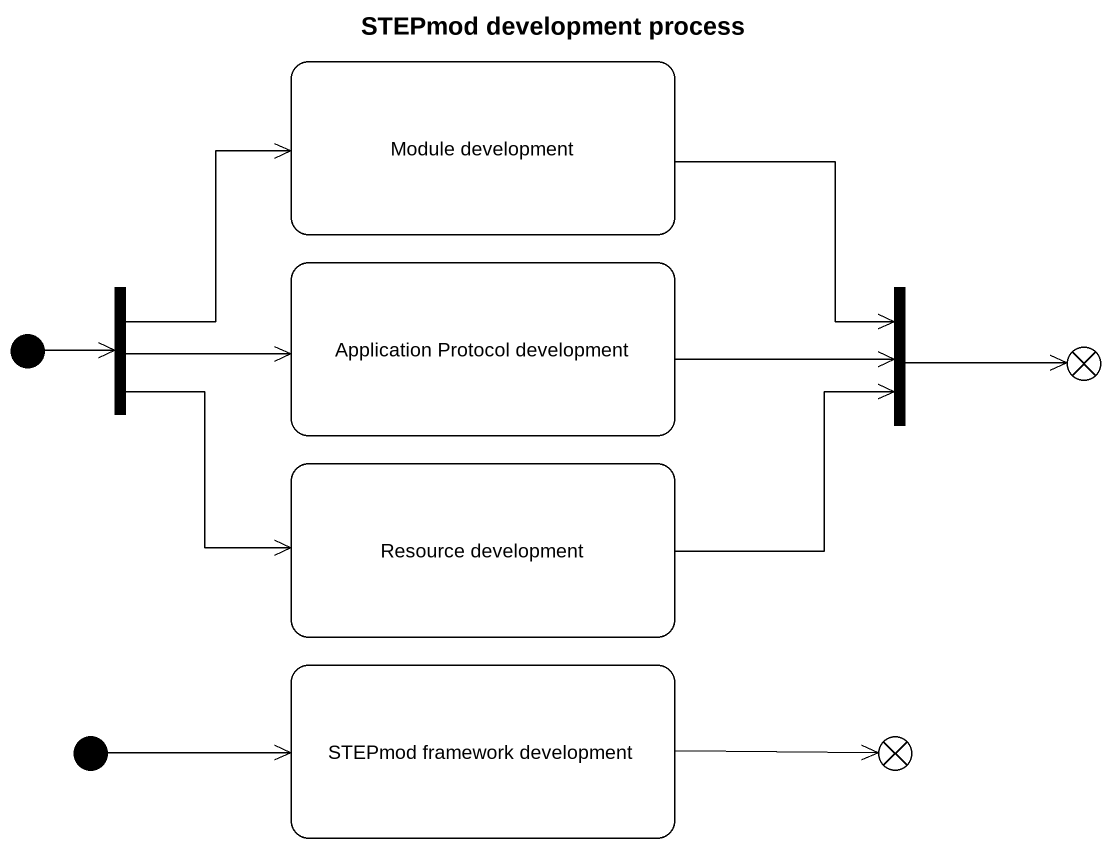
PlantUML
@startuml
title STEPmod development process
hide empty description
state "Module development" as Module_development
state fork1 <<fork>>
state "Application Protocol development" as Application_Protocol
state fork2 <<join>>
state initial1 <<start>>
state flowfinal1 <<end>>
state "Resource development" as Resource_development
state "STEPmod framework development" as STEPmod_framework
state initial2 <<start>>
state flowfinal2 <<end>>
Module_development -right-> fork2
fork1 -right-> Module_development
fork1 -right-> Application_Protocol
fork1 -right-> Resource_development
Application_Protocol -right-> fork2
fork2 -right-> flowfinal1
initial1 -right-> fork1
Resource_development -right-> fork2
STEPmod_framework -right-> flowfinal2
initial2 -right-> STEPmod_framework
@enduml
